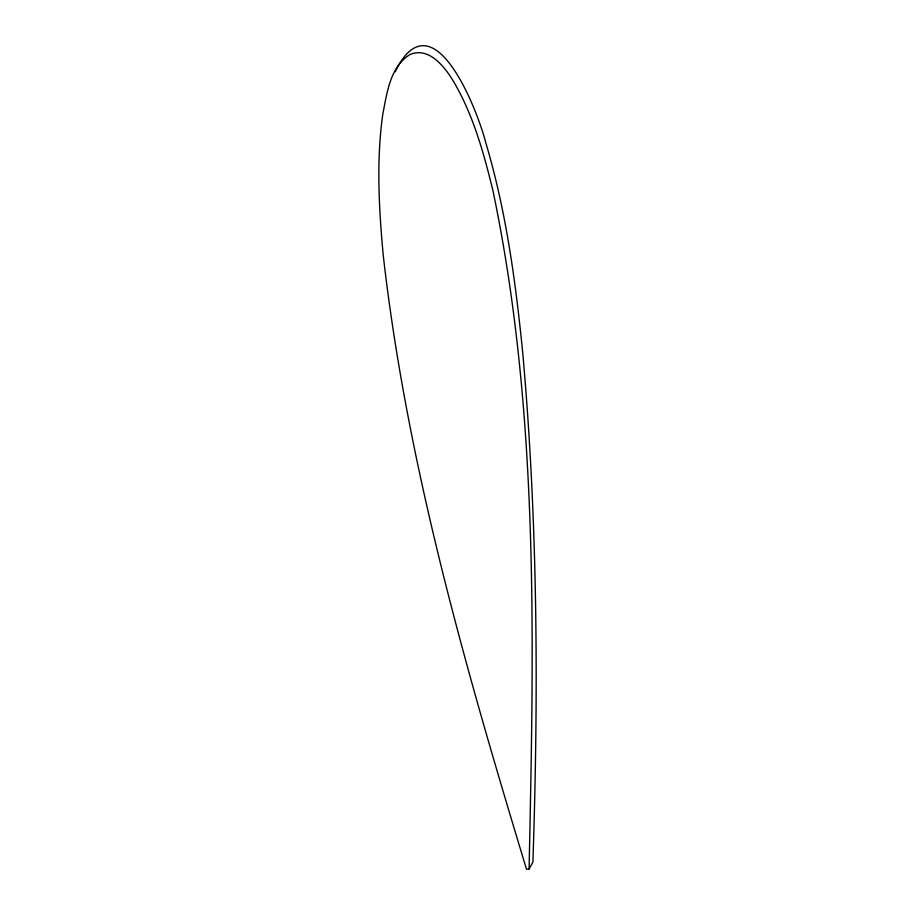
<?xml version="1.0" encoding="UTF-8"?>
<svg xmlns="http://www.w3.org/2000/svg" width="915" height="915" viewBox="0 0 915 915"><rect width="100%" height="100%" fill="white"/><g stroke="black" fill="none" stroke-linecap="round" stroke-linejoin="round"><path stroke-width="1.37" d="M529.087 869.01C533.8 642.559 539.495 412.619 492.75 189.794C483.372 151.776 472.758 113.197 452.296 79.445C443.752 65.766 428.597 46.94 410.297 54.374C390.11 66.44 386.976 93.078 382.802 114.112C376.248 160.834 378.901 208.288 383.213 255.091C406.992 464.477 465.541 668.144 526.514 869.25L529.087 869.01L532.896 862.193C538.592 691.603 537.871 520.463 522.499 350.376C515.419 280.402 505.938 210.198 485.751 142.637C478.362 112.831 434.625 -2.551 396.847 68.339M395.429 71.736L395.829 70.741M396.229 69.757L396.641 68.808"/></g></svg>
